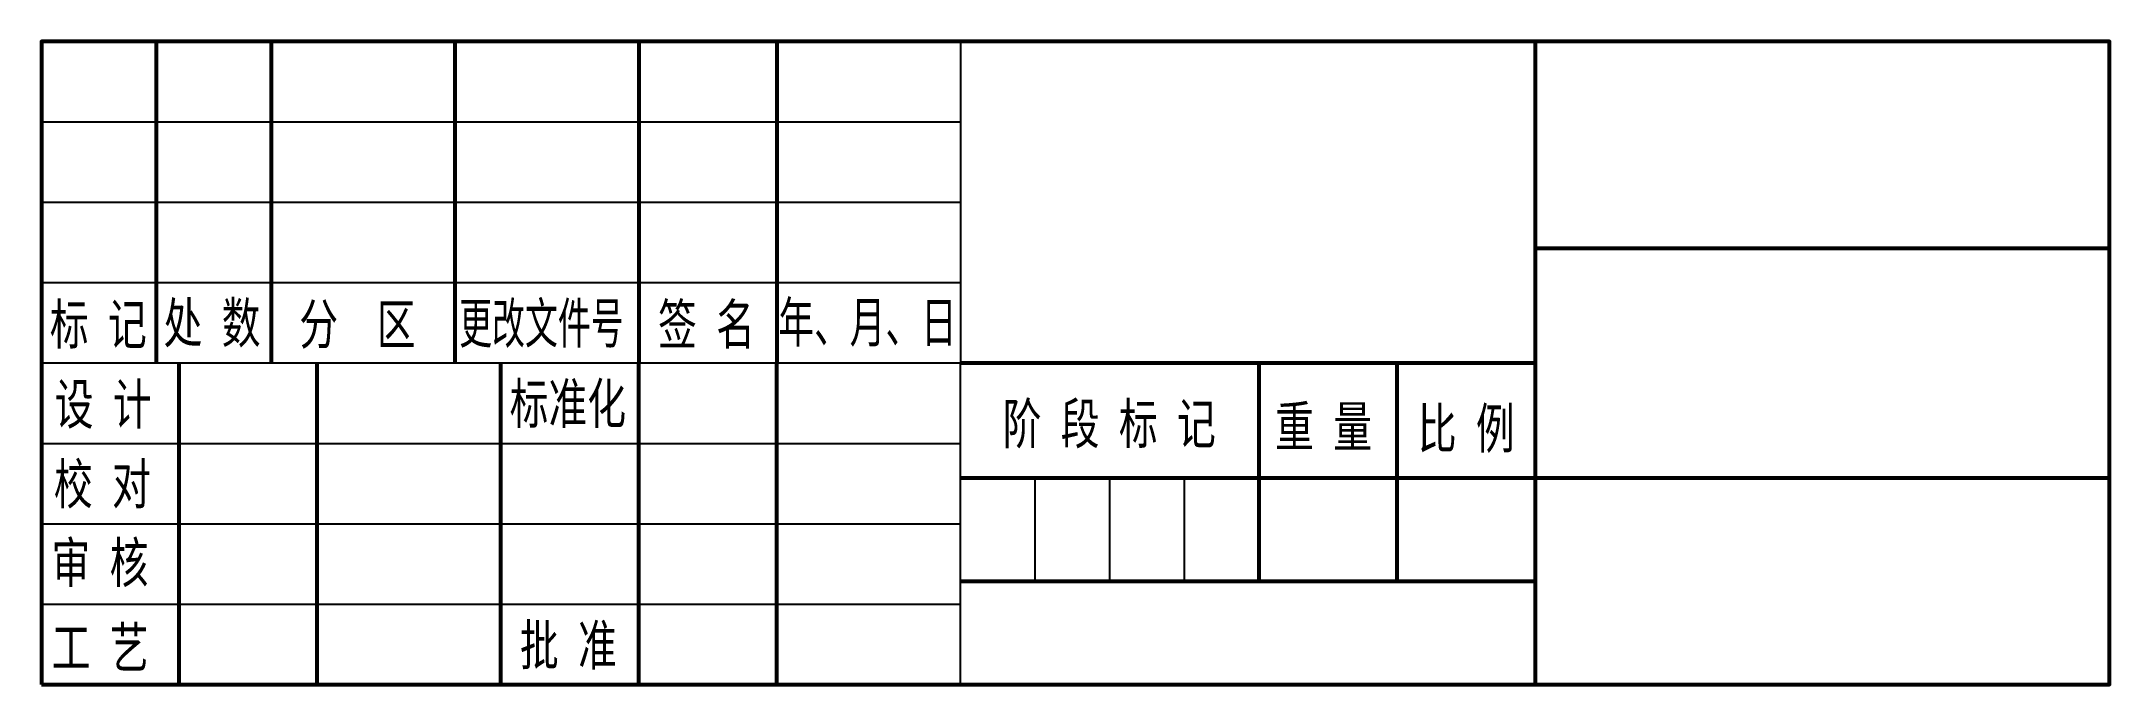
# Model space of a CAD drawing. Header units: millimetres. Extents: x -180 to 0, y 0 to 56.
import ezdxf

# ---------------------------------------------------------------- set-up
doc = ezdxf.new("R2010")
doc.units = ezdxf.units.MM
doc.layers.add('title', color=7, linetype='Continuous')
doc.styles.get("Standard").update_dxf_attribs({"font": ''})
doc.styles.get('Standard').set_extended_font_data('SimSun')

# ---------------------------------------------------------------- blocks, each defined once
blk = doc.blocks.new('title style1')
at = {"layer": 'title', "lineweight": 53}
for p, q in [((-170, 56), (-170, 28)), ((-160, 56), (-160, 28)), ((-144, 56), (-144, 28)), ((-128, 56), (-128, 28)), ((-116, 56), (-116, 28)), ((-50, 56), (-50, 0)), ((-50, 38), (0, 38)), ((-168, 0), (-168, 28)), ((-156, 0), (-156, 28)), ((-140, 0), (-140, 28)), ((-128, 0), (-128, 28)), ((-116, 0), (-116, 28)), ((-100, 28), (-50, 28)), ((-74, 9), (-74, 28)), ((-62, 9), (-62, 28)), ((-100, 18), (-50, 18)), ((-50, 18), (0, 18)), ((-100, 9), (-50, 9))]:
    blk.add_line(p, q, dxfattribs=at)
at = {"layer": 'title'}
for p, q in [((-100, 56), (-100, 28)), ((-180, 49), (-100, 49)), ((-180, 42), (-100, 42)), ((-180, 35), (-100, 35)), ((-180, 28), (-100, 28)), ((-100, 0), (-100, 28)), ((-180, 21), (-100, 21)), ((-93.5, 9), (-93.5, 18)), ((-87, 9), (-87, 18)), ((-80.5, 9), (-80.5, 18)), ((-180, 14), (-100, 14)), ((-180, 7), (-100, 7))]:
    blk.add_line(p, q, dxfattribs=at)
at = {"layer": 'title', "lineweight": 53}
blk.add_lwpolyline([(-180, 0), (0, 0), (0, 56), (-180, 56)], close=True, dxfattribs=at)
at = {"layer": 'title'}
for s, width, p in [('标 记', 0.707, (-179.26, 29.62)), ('处 数', 0.707, (-169.36, 29.75)), ('分  区', 0.707, (-157.55, 29.63)), ('更改文件号', 0.6, (-143.64, 29.72)), ('签 名', 0.707, (-126.33, 29.62)), ('年、月、日', 0.65, (-115.85, 29.8)), ('设 计', 0.707, (-178.83, 22.67)), ('标准化', 0.707, (-139.24, 22.72)), ('阶 段 标 记', 0.707, (-96.34, 20.97)), ('重 量', 0.707, (-72.63, 20.73)), ('比 例', 0.707, (-60.21, 20.56)), ('校 对', 0.707, (-178.91, 15.72)), ('审 核', 0.707, (-179.11, 8.88)), ('工 艺', 0.707, (-179.1, 1.48)), ('批 准', 0.707, (-138.35, 1.69))]:
    blk.add_text(s, height=3.5, dxfattribs=dict(at, width=width)).set_placement(p)

msp = doc.modelspace()

# ---------------------------------------------------------------- block references
msp.add_blockref('title style1', (0, 0.09))

doc.saveas('drawing.dxf')
